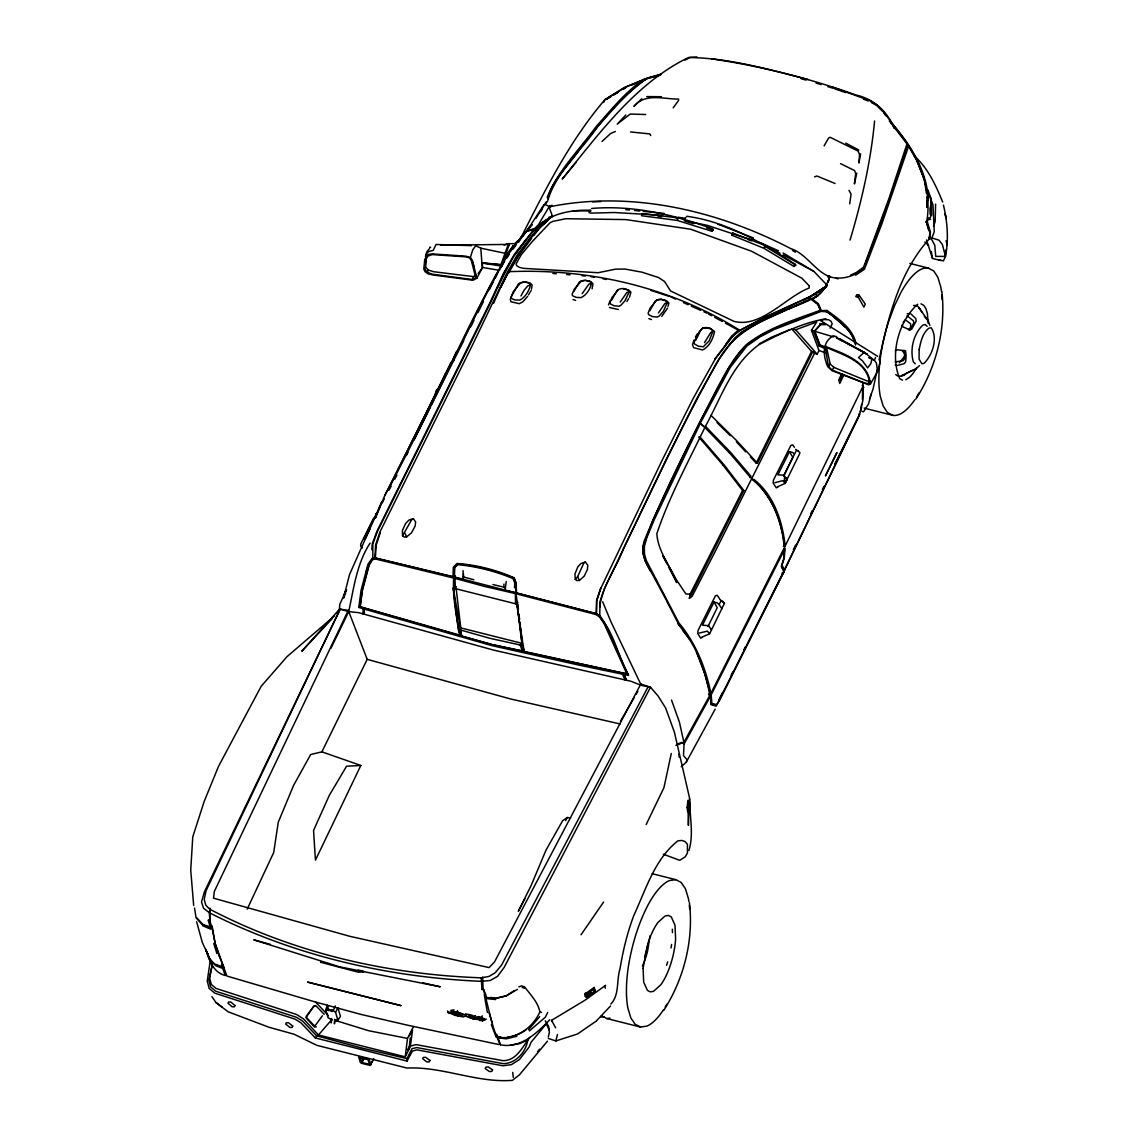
<?xml version="1.0" encoding="UTF-8"?>
<svg xmlns="http://www.w3.org/2000/svg" width="1138" height="1138" viewBox="0 0 1138 1138"><rect width="100%" height="100%" fill="white"/><g stroke="black" fill="none" stroke-linecap="round" stroke-linejoin="round"><path stroke-width="1.5" d="M928.949 237.984L931.652 239.393L934.81 245.353L935.721 256.391L945.493 256.391C948.793 239.478 947.442 221.796 943.445 205.096M904.525 350.419L904.482 358.939L903.131 360.732L895.137 361.927M928.067 323.164L927.427 313.732L925.948 308.711L923.757 305.354L920.969 303.846M862.419 399.41L862.675 387.887M863.13 388.684L862.874 400.462L859.574 414.716L783.385 572.556L782.062 573.054L782.816 573.751L719.7 700.268L716.869 704.65L711.919 703.483L711.165 694.877L784.509 549.554L783.669 559.128L781.393 566.198L784.082 571.489L748.093 642.799M935.592 204.143L935.166 221.611L933.501 226.291M687.153 807.525L687.637 811.508L689.344 810.91L689.827 803.613L689.301 801.109L687.893 800.355L687.153 807.525L688.803 808.407L689.344 810.91L687.637 811.508M210.16 961.525L207.244 980.984L209.179 988.509L214.911 993.204L295.098 1019.164L301.072 1022.948L315.326 1037.956L407.091 1061.071L412.44 1051.014L417.02 1049.876L502.939 1065.765L511.403 1064.642L519.355 1059.606L529.142 1047.074L530.991 1042.351L545.088 1025.267L546.667 1024.513L549.227 1030.075M525.329 651.661L623.453 673.212L623.909 674.45L628.532 675.403L605.103 623.652L599.712 615.288L596.511 613.709L454.403 576.98L374.928 557.89L375.583 545.031L379.936 531.987L473.693 342.552L507.548 271.797L517.591 254.371L537.264 228.823L537.933 229.606C518.971 251.427 504.675 276.776 493.579 303.362M688.945 811.565L688.39 825.349L688.12 811.479M689.073 808.122L689.5 797.781L674.379 732.118L665.63 707.992L657.992 695.873L650.495 687.238L641.306 685.361L630.95 681.264L493.295 650.04L358.541 612.642L348.712 611.647L339.793 608.972L301.812 651.206L332.31 618.489M514.532 587.791L514.746 582.841L512.982 578.602C495.983 571.319 476.168 566.311 457.761 564.69L454.702 567.706L454.318 572.627M364.245 607.92L364.288 614.25L364.245 607.92L359.949 606.582L358.769 607.45L363.207 608.773L364.245 607.92L459.795 635.146M506.225 581.475L505.315 588.744L503.835 587.137L503.978 584.05M363.207 608.773L362.937 613.866L363.989 613.339M364.544 609.186L491.901 645.63L578.317 664.962L622.5 674.18L623.453 673.212L627.948 674.109L524.191 651.804L522.072 645.388L515.784 591.803L515.841 582.798L513.835 577.962C496.495 570.807 476.666 565.799 458.017 563.907L454.375 567.321L454.887 588.502L515.514 603.78L517.676 602.329L515.514 603.78L515.4 592.67M426.238 258.098L425.669 267.003L428.215 270.005L433.621 271.726L473.451 276.591L476.566 274.941M688.803 808.407L689.301 801.109M371.827 549.739L372.254 543.907L376.991 531.176L489.966 302.694L503.85 272.579L514.333 254.414L534.149 229.136L534.661 229.634C548.303 213.588 570.38 209.677 590.466 210.246M463.038 570.593L463.451 578.189L463.451 573.837M537.264 228.823L527.136 231.199M650.011 935.777L647.579 951.183A34.538 12.105 -75.8 0 1 642.401 966.006M926.944 207.315L926.958 196.874M879.048 359.935C888.166 317.587 899.475 271.641 929.319 238.923L929.817 232.422L926.218 221.398L928.736 230.445M926.929 207.429L927.484 200.359M339.238 611.134L339.793 604.335L346.237 590.01M929.319 238.923L930.429 232.01L927.314 221.853M785.092 548.388L784.253 557.961L781.962 565.06L784.651 570.351L783.385 572.556M783.57 553.523L783.997 548.872M714.749 359.082L732.132 336.564L739.259 330.689L738.846 329.693C670.14 286.947 589.157 268.227 508.629 271.697L508.544 272.565L507.548 271.797M599.726 607.151C602.073 586.084 616.17 568.403 623.382 548.9C654.208 485.585 683.497 421.43 718.519 360.277C737.268 325.098 778.264 314.97 811.55 299.024L818.009 304.287L820.555 310.674L827.042 310.418C838.877 319.152 852.959 328.583 856.075 343.804M927.513 221.298L927.669 219.719L930.656 219.278M874.581 120.969C870.812 161.397 861.665 201.241 850.043 240.09M410.221 1037.856L409.111 1049.464M211.981 966.02L209.634 978.054L211.327 984.455L216.035 988.424L296.677 1014.527L303.69 1019.079L318.441 1034.983L405.228 1056.846L407.475 1038.425L413.478 1026.561M470.364 257.444L472.782 249.791L475.684 245.751L480.791 248.169L482.284 267.985L476.865 278.184L473.052 280.247L432.71 274.927L428.116 273.817L425.185 271.868L423.805 269.123L424.744 259.322L428.116 254.485L431.885 253.874L465.67 256.164L470.364 257.444L472.355 260.389L476.865 278.184M358.769 607.45L361.102 590.167L367.958 564.292L371.941 558.573M459.994 635.63L360.12 606.895L362.41 590.636L369.238 564.946L372.595 559.569L375.924 559.099L453.308 577.962L454.403 576.98L454.887 588.502L455.968 586.781L453.251 588.104L458.201 629.286L459.994 635.63L492.114 644.464M849.673 203.83L851.082 194.143L848.991 190.331M945.621 250.189L945.265 256.832L943.43 260.872L938.765 259.749M454.859 577.407L454.716 578.303L484.461 586.411L515.101 593.524L516.197 592.542L516.538 603.097L524.191 651.804M647.892 944.312L644.549 957.371M860.797 409.31L861.608 404.36M592.101 288.824L592.955 283.661L591.006 281.683L585.544 280.417M825.263 347.517L828.478 366.607L832.148 370.106L864.852 383.136L868.763 383.634L870.556 381.443L866.658 380.817L833.898 367.389L830.199 364.018L826.288 346.293L825.263 347.517L828.265 348.171C844.51 355.639 865.193 361.073 869.475 381.187L868.763 383.634M689.386 598.346L690.097 594.164L742.602 490.492L743.839 490.521L689.386 598.346L692.032 596.525L716.015 549.839L814.524 353.278L811.565 351.429L791.735 328.868L795.675 329.792L817.169 354.217L818.976 350.447L811.451 330.319L816.743 321.94L795.675 329.792M435.129 395.242L435.484 393.151M531.446 289.038L532.143 285.012L530.237 283.078L524.874 281.968L521.375 282.807M331.755 1019.819L331.186 1022.962L331.371 1018.538L331.755 1019.819L328.085 1017.713L325.767 1009.847L327.275 1005.21M334.985 1020.63L334.43 1023.773L334.615 1019.349L336.279 1020.957L337.886 1020.174L340.447 1016.419L337.915 1007.884L335.554 1012.322L337.886 1020.174M841.508 340.618L836.928 337.886L836.558 336.663L833.3 335.838C821.593 342.396 823.158 355.995 827.667 366.564L832.006 370.675L868.707 384.815L870.428 384.032L877.626 371.372L880.001 362.823L879.83 359.48M877.327 369.409L873.017 389.239L869.489 398.855M860.613 153.872L858.92 163.061L859.546 154.384L858.024 151.041L830.057 137.243L828.578 138.082L824.125 145.849M548.16 199.278C556.624 172.08 581.76 149.917 597.749 126.588C613.083 109.077 628.318 91.04 647.721 77.882L661.007 74.183M375.696 513.793L375.81 516.78M503.992 261.498L505.002 256.562L513.352 245.509L511.033 249.777M671.292 753.484L663.938 787.681L646.156 824.566M856.743 173.118L854.425 183.901L855.676 173.659L854.638 170.6L840.527 163.602M548.317 1037.074L549.355 1032.28L548.687 1026.533L545.244 1020.814M547.933 198.979C552.129 178.325 570.721 164.327 581.177 146.816C601.376 122.164 620.935 95.777 647.721 77.882M212.422 964.071L208.894 980.159L210.658 986.987L215.765 991.241L296.335 1017.23L302.552 1021.056L316.691 1035.85L361.5 1047.942L406.977 1058.596L407.091 1061.071M247.202 909.12L273.703 852.547L278.269 822.205L293.604 785.334L310.688 754.522L321.898 751.848L367.19 659.343L348.285 610.366L340.162 609.186L206.106 890.599L204.228 899.461L205.75 905.051L208.837 908.38L210.132 908.423L209.278 912.036L209.861 921.14M826.103 286.705L817.923 295.297L811.223 299.308L817.909 304.458L820.555 310.674M591.419 283.163C590.366 289.038 586.511 294.97 581.12 297.615L576.155 297.374L572.528 295.724L572.158 294.116L574.306 289.08L581.433 280.93L584.776 280.19L589.825 281.328L591.419 283.163L588.887 284.13L582.229 293.59M712.971 331.201L709.173 340.831L703.298 346.777L698.334 346.18L694.664 344.046L694.066 342.424L699.13 331.77L702.772 328.114L706.101 327.474L711.207 329.024L712.971 331.201L710.752 332.524L704.507 342.623M530.436 284.699C529.255 290.816 525.486 297.004 519.995 300.048L515.03 300.005L511.531 298.469L511.218 296.819L513.423 291.513L520.635 282.736L523.921 281.84L528.857 282.821L530.436 284.699L527.691 285.965L524.077 290.204L520.934 295.98M681.235 766.756L686.271 762.175L686.939 759.572L683.511 755.703L684.052 744.067L710.553 696.058L708.519 694.465M667.992 306.392L668.888 302.978L666.783 300.873L661.263 299.394L657.821 300.005M871.338 393.848L868.522 403.933L863.514 411.842M629.485 297.231L630.907 292.196L628.816 290.133L623.297 288.739M548.374 1038.482L555.856 1040.929L557.392 1034.584M547.136 197.457C557.748 170.771 579.612 149.505 596.326 126.318C611.291 109.803 625.189 91.694 644.051 79.376L660.168 75.222M667.309 302.552L663.255 311.485L659.201 316.037L657.238 317.061L652.23 316.535L648.646 314.629L648.134 313.149L650.04 308.128L657.195 299.735L660.495 299.123L665.574 300.546L667.309 302.552L664.933 303.462L658.433 312.936M365.967 572.684L367.446 567.805M678.205 217.927L677.423 219.278L678.86 217.955L642.173 213.588L641.505 215.722L677.224 220.416L711.947 231.27L712.658 228.937C674.066 214.556 632.984 204.996 591.604 208.467M611.718 299.963L617.194 290.204C620.822 287.8 626.711 287.715 629.243 291.726L625.118 300.617L620.978 305.183L619.072 306.25L614.036 305.766L610.48 303.96L609.968 302.48L611.974 297.53L617.906 290.29M472.526 279.507L475.755 277.743L471.303 260.417L469.638 257.913L465.655 256.832L432.269 254.585L427.902 256.064L425.797 259.62L424.901 269.194L427.347 272.423L432.725 274.272L472.526 279.507L473.451 276.591M832.959 87.256L870.015 100.713L877.199 105.052L882.946 111.055L907.185 143.246L888.892 198.681L863.628 267.117L856.245 272.537L850.499 275.197M860.257 411.643L861.651 407.347M694.052 339.992L692.516 344.658L693.554 347.602L702.544 350.006C709.358 346.592 713.241 338.74 714.479 331.457L709.699 328L703.312 328.128M210.132 908.423L209.79 920.67L208.325 920.557L210.516 927.925L212.038 927.584L209.534 920.087M907.185 143.246L907.868 144.882L889.262 200.032L863.614 268.44C856.061 275.012 846.259 278.782 836.245 277.957C818.279 277.274 808.037 253.959 790.853 248.653C718.021 210.758 632.159 190.274 550.536 206.618L549 206.874L538.317 224.94L534.391 228.809L526.965 230.587C493.053 267.615 477.448 316.52 453.123 359.551L453.621 360.646L431.217 405.469M507.861 245.524L500.905 264.67L482.412 262.835M547.919 200.601L545.145 204.484L549.796 206.775L550.109 205.537M457.832 1014.883L458.685 1015.978L463.209 1015.053L457.96 1012.251L465.47 1014.897L465.911 1013.645M325.767 1009.847L327.388 1009.093L328.484 1005.964M889.319 120.884L908.665 146.034L881.808 224.03L864.439 269.279L855.591 275.168M551.944 205.253L548.985 206.846L552.456 216.248L538.857 224.997L534.661 229.634L534.391 228.809M427.347 272.423L428.215 270.005M482.925 1018.297L481.929 1019.122L479.013 1018.51L479.383 1017.528M600.779 587.791L596.54 600.565L596.255 613.681C613.766 628.93 617.365 655.488 628.532 675.403M478.188 273.433L482.654 267.473L482.384 263.077L501.858 266.164L506.595 253.603L480.791 248.169M929.888 238.439L931.908 237.942L934.255 231.697L932.975 204.84L929.092 195.053M458.258 1013.176L457.234 1013.915L454.318 1013.304L454.674 1012.393M390.434 485.201L450.548 363.349L453.621 360.646L463.749 340.618M862.362 411.686L862.135 411.287M375.469 517.577L385.128 494.774L452.312 361.102M375.426 518.018L381.799 501.858M823.94 348.015L819.289 346.137L819.787 344.914L814.367 331.172L811.451 330.319M493.778 644.819L523.608 651.263L491.716 644.649L461.715 636.099L460.008 629.855L460.776 627.906L456.167 588.502M608.503 304.813L610.224 300.546M380.448 532.285L376.194 545.045L375.327 558.033L453.678 577.094C452.469 596.397 456.224 616.469 460.108 635.374M722.602 601.177L724.451 603.282L709.685 633.624M512.114 294.827L510.293 299.322L510.862 301.712L519.227 303.675L522.755 301.883L527.634 296.392M452.81 360.504C466.736 330.703 481.474 301.058 497.96 272.579M518.843 986.874L521.503 985.906L524.518 986.859C530.379 994.512 538.061 1002.322 539.896 1011.952C534.092 1024.655 522.029 1035.352 507.761 1037.088M688.888 850.555C694.095 833.969 689.386 815.918 689.742 798.876M875.563 357.403L874.397 360.191L876.431 363.136L877.626 371.372M444.915 376.721L456.608 351.258M439.126 388.129L445.726 372.923L447.191 373.577M695.915 340.063L701.022 329.622L702.772 328.114M345.582 593.396L343.463 598.147L349.537 574.548L381.344 502.84M512.655 294.287L518.316 284.045L520.635 282.736M575.273 579.427L577.62 576.667L583.865 562.983L585.345 562.044L587.777 565.188L587.478 569.37L584.15 576.226L579.427 580.423L577.037 580.579L575.273 579.427L574.918 574.05L577.763 567.037L580.892 563.523L585.345 562.044M534.704 229.151L515.13 254.229L504.376 272.821L490.435 302.978L377.389 531.489L372.837 544.007L372.809 558.701L369.068 564.192L362.211 589.897L360.12 606.895M340.162 609.186L204.385 891.95L201.511 901.822L203.517 908.224L209.449 912.776C293.689 955.607 387.461 977.343 481.616 981.34L490.293 980.472L497.505 976.39L504.12 967.471L650.495 687.238L640.794 684.052L494.518 961.937L489.098 967.599L349.807 936.304L213.531 898.181L214.371 891.367L348.285 610.366M346.464 589.897L344.288 594.619L346.535 589.882M483.565 1020.459L479.61 1020.516L479.852 1018.851M382.311 502.882L384.303 498.629M335.554 1012.322L333.192 1010.558L335.354 1005.978M649.912 310.646L655.317 300.873L657.195 299.735M362.055 1062.65L369.437 1064.229L368.129 1059.834L360.561 1057.643L361.457 1062.223L362.055 1062.65L364.188 1058.155M479.013 1018.51L479.198 1016.917M489.255 289.82L493.479 281.399M402.525 535.856L411.7 519.611L413.35 518.715L415.626 521.887L415.142 526.069L411.458 532.869L406.593 536.937L404.203 537.036L402.525 535.856L402.425 530.45L405.597 523.551L408.883 520.123L413.35 518.715M497.519 287.345L509.639 263.333M360.831 765.461L315.425 860.186L313.562 830.413L329.295 795.405L346.578 766.201L360.831 765.461L321.898 751.848M364.999 539.298L370.135 528.615M765.305 246.021L764.181 247.316L766.187 245.922L732.801 233.077L731.706 235.139L763.883 248.283L793.997 266.448L795.064 264.244C761.919 242.693 726.641 221.64 686.783 216.277M810.811 513.594L812.361 510.393M822.39 489.625L823.926 486.424M435.84 393.748L437.276 390.775M858.45 295.112L859.233 295.311L858.28 297.26L855.833 296.648L856.772 294.685L859.233 295.311L865.293 304.159L863.87 307.089L857.824 296.421M777.496 486.78L785.106 483.408L787.268 478.956M841.437 374.388L838.734 379.964L839.773 383.463L844.055 374.63M793.385 549.654L795.647 544.974M330.973 648.233L348.712 611.647C353.762 588.403 356.791 563.31 370.092 543.139M573.808 291.613L579.384 281.911L581.433 280.93M603.624 102.463L605.075 99.461L624.406 87.484L644.051 79.376M855.506 344.999C852.348 329.607 838.052 320.276 826.33 311.2L820.455 310.802L773.499 328.882L759.658 336.08L746.457 345.127L739.401 352.837L729.216 367.119L699.628 422.625L700.226 423.564L654.236 519.725L646.825 537.662L644.364 546.567L644.478 554.05L646.327 560.579L678.888 622.927C695.745 642.998 705.702 667.75 710.909 693.341L709.145 693.298L711.165 694.877M783.271 546.268L785.192 545.97L863.159 385.995L862.874 382.453M831.65 314.97L826.999 311.883L821.181 311.371L774.082 329.536L760.227 336.791L746.997 345.924L730.24 367.418L700.965 421.985L699.628 422.625L677.636 467.547L653.198 519.469L643.084 546.382L643.155 554.234L645.346 561.219L667.153 601.703M707.992 626.569L717.21 607.72L714.038 602.059L702.459 625.203L708.604 625.63L711.435 629.997M783.613 476.239L792.845 457.362L789.459 451.715L777.866 474.845L783.997 475.2L796.273 450.62M785.192 483.195L799.473 454.062L799.957 452.824L798.023 450.733M483.351 301.812L477.903 312.651M830.057 328.157L832.205 323.789L831.053 321.314L828.635 319.764L823.827 319.55L820.598 320.632L877.683 356.35M373.549 518.174L360.831 543.836L360.604 545.913L362.24 548.004M364.018 538.829L376.223 514.248M438.671 388.2L450.847 363.605M406.394 455.527L407.945 452.398M414.161 439.88L430.449 407.034M508.629 271.697L500.734 287.331M811.565 351.429L756.187 463.18L750.355 456.864M756.187 463.18L757.467 463.209L812.859 351.429M547.719 1012.379L545.33 1017.201L529.412 1030.9M718.661 700.283L722.573 692.445M731.165 675.19L732.73 672.06M743.669 650.111L745.234 646.981M370.86 1065.026L369.281 1059.72L368.043 1058.781L358.74 1057.06L360.305 1062.366L361.543 1063.305L370.021 1065.438L373.918 1058.937M699.628 422.625L704.465 426.878L705.432 426.281C721.122 397.902 731.663 364.217 759.06 344.629C779.686 333.932 803.3 322.438 825.946 318.825M405.228 1056.846L410.662 1046.021L416.181 1044.627L502.655 1060.63C516.709 1061.029 522.427 1046.576 529.995 1037.244M721.89 608.688L719.102 604.619L720.88 601.077M834.723 464.105L859.574 414.716M729.913 453.422L704.863 427.419C688.063 462.398 669.144 496.865 656.839 533.694C657.935 551.674 670.623 566.226 676.697 582.642L668.561 566.952M710.909 693.341L784.623 547.165C781.977 521.844 772.759 495.215 751.891 479.226M470.762 326.748L473.934 320.475M406.977 1058.596L412.013 1048.639L416.849 1047.586L503.124 1063.632C515.784 1063.731 526.112 1051.782 527.79 1039.904L519.767 1043.56L510.336 1045.097M518.629 242.28C543.793 192.663 568.659 142.008 605.075 99.461M394.801 479.169L396.906 475.03M409.552 1035.822L412.525 1030.018L410.605 1044.456L407.418 1049.833M495.101 278.269L496.709 275.14M447.917 1012.237L454.916 1015.309L463.465 1016.974L466.338 1015.352M361.457 1062.223L363.733 1057.814M524.86 898.792L518.331 911.296L531.247 885.25L546.055 850.015L562.67 820.654L567.293 817.482L570.679 818.023M565.657 820.612L567.293 817.482M648.119 686.769L501.616 965.038L495.158 972.762L489.041 976.418L481.274 977.827C387.461 974.541 294.088 953.032 210.53 909.618M389.011 490.208L391.216 486.068M370.021 1065.438L373.321 1059.236M686.271 762.175L715.176 709.116M909.76 330.262L913.771 322.993L913.458 320.802L907.043 315.823M675.887 745.418L683.881 742.317L710.283 694.493C705.005 671.833 697.964 648.447 682.743 630.338M457.234 1013.915L457.49 1010.587M481.929 1019.122L482.171 1015.793M782.816 573.751L784.082 571.489M620.182 302.096L626.754 292.608L629.243 291.726M584.761 994.214L594.15 987.443L594.946 991.226L586.98 997.073L585.345 996.547L584.761 994.214L586.369 994.683L594.363 988.922L594.15 987.443M508.416 273.276L518.615 255.623L531.645 238.269M620.495 721.179L634.364 697.295M636.099 694.322L637.835 691.335M667.551 308.099L661.804 316.364M504.461 260.076C462.071 337.389 426.736 418.528 384.544 495.94M499.127 270.446L504.66 261.143M528.53 294.884L531.218 290.375M626.924 301.527L628.631 298.668M594.719 989.79L594.008 990.985L594.946 991.226L594.363 988.922M695.489 336.948L697.324 333.946M817.994 295.809L811.223 299.308L808.762 297.217L764.85 317.516L739.259 330.689L725.432 323.192M454.916 1015.309L455.413 1014.513M540.635 211.753L542.442 208.837M535.913 218.411L546.169 201.981M663.667 1010.473C683.924 979.021 693.853 940.002 689.415 902.747M915.848 399.082C936.218 367.716 946.147 328.711 941.866 291.456M832.148 370.106L833.898 367.389M315.326 1037.956L316.691 1035.85M528.331 228.624L543.964 204.684L544.704 204.911M336.279 1020.957L337.886 1018.496M828.478 366.607L830.199 364.018M506.495 258.482L509.227 254.471M581.034 934.753L603.567 902.093M336.82 613.268L339.793 608.972M725.888 344.06L731.72 335.995L738.846 329.693M673.212 107.826L678.661 100.315L678.49 99.063C663.44 99.234 645.161 92.619 633.937 106.375L641.846 98.764M810.925 298.739L767.368 317.772L741.464 331.983L734.679 338.086L718.092 360.333L696.442 399.282L665.446 461.018L604.378 588.673L600.067 601.248L599.712 615.288M322.438 1015.736L315.269 1025.494L314.102 1025.537L306.222 1017.244L314.003 1005.836L315.767 1005.636L324.174 1014.314M525.969 231.967L530.024 226.476L526.965 230.587M514.874 254.67L522.001 245.111M510.919 250.673L522.029 236.007L523.537 235.424M512.982 249.151L515.998 245.168M520.023 239.862L523.039 235.879M450.548 363.349L453.621 360.646M533.708 235.609L541.048 226.263L552.129 216.035L549.014 217.258M547.449 1041.156L519.454 1074.827L512.37 1080.346C476.708 1083.12 442.483 1066.32 407.006 1068.056L316.905 1045.353L294.045 1034.214L269.109 1027.301L228.126 1011.782L215.936 1002.507L211.924 996.632M903.159 322.41L905.265 319.835L910.599 323.775L910.656 328.64M899.361 362.794L905.677 355.07M523.011 243.745L526.183 239.905M528.302 237.33L530.422 234.769M576.084 162.321L562.229 179.036C598.432 134.64 634.264 84.681 686.555 58.451M429.695 248.369L426.878 251.711L425.512 256.505L426.679 253.361L428.77 251.498L433.165 250.431L436.096 244.471L471.374 245.666M537.492 1051.74L539.625 1049.208M524.021 234.471L532.385 224.613M196.86 917.925L202.991 924.54L212.038 927.584L210.686 929.163L202.55 925.692M528.53 1029.648L539.668 1016.675M610.836 1004.043C619.684 994.982 616.312 980.131 620.025 968.808C622.955 950.771 627.308 932.904 633.71 915.763C645.73 889.788 654.691 859.133 677.878 840.84L681.89 840.456L685.005 841.523L687.423 844.311L687.437 853.087L685.232 856.829L679.699 860.314L663.298 854.197M318.441 1034.983L331.983 1019.406M728.818 345.611C742.787 327.104 766.002 319.821 786.045 310.005M820.797 324.358L814.708 331.258L820 345.056L826.359 347.787M819.147 294.5L827.283 285.353L813.812 271.342L783.115 253.006M820.313 293.234L826.117 286.776M610.494 1005.992L596.696 1020.587M711.947 231.27L713.156 229.976L712.658 228.937M625.857 114.952L617.223 124.142L630.224 114.056L645.673 114.511M908.366 329.835L910.556 327.644M739.259 330.689L765.575 316.848L808.762 297.217M829.602 277.259L829.374 277.487C826.828 286.179 819.374 297.132 811.55 299.024M552.129 216.035L537.933 229.606L537.506 228.553L552.456 216.248L538.687 225.452L542.115 225.48L547.278 220.872M555.671 1027.813L551.517 1020.359L584.875 1000.302L605.672 985.266M602.016 141.439L610.565 133.544L615.374 131.482M916.133 368.726L919.461 365.668M549.697 1019.804C536.795 1033.119 520.706 1048.809 500.45 1044.812C491.317 1027.372 488.999 1007.457 483.195 989.022L482.028 989.704M809.246 297.018L808.435 297.758L825.889 286.449L809.246 297.018L811.408 298.54M517.278 241.313L514.874 243.617L508.174 243.703L503.992 245.083M739.686 330.276L732.573 336.507L715.233 359.011L693.455 397.916L662.444 459.638L601.106 587.706L596.753 600.75L596.511 613.709M334.515 615.843L287.004 656.669L261.214 686.228L218.482 766.429L204.171 801.479L192.763 836.928L190.729 870.101L193.673 905.478M906.801 373.008L903.956 375.355L901.467 375.696L915.862 368.925L908.238 372.311M460.008 629.855L489.71 638.262L520.222 645.018L522.242 643.397L519.952 622.856M731.706 235.139L733.583 233.631L732.801 233.077M209.548 958.921L215.58 965.607L222.82 968.481L223.916 967.641L214.968 943.004L212.038 927.584M499.653 1043.745L498.672 1044.499L407.603 1025.21L360.561 1014.314L314.501 1001.753L226.832 976.02L223.916 967.641L216.021 964.427M793.997 266.448L795.761 265.111L795.064 264.244M814.054 295.041L827.283 285.353L814.765 294.173L816.913 295.268M482.526 1021.127L482.313 1020.43L486.31 1019.107M587.606 995.665L591.447 992.848M590.394 210.331L588.986 212.507L590.722 213.119L614.25 212.522L662.344 215.295L663.952 213.389L643.183 211.355M596.369 1021.014L577.464 1034.029L555.856 1040.929M905.791 379.751L909.319 377.46A38.792 13.599 -75.8 0 0 916.616 367.745M514.248 990.629L506.154 995.85L495.414 998.51L485.997 997.329L485.784 996.547L486.339 998.609L495.713 999.548M524.319 234.158L522.968 235.708L526.738 230.914L534.149 229.136M917.712 304.273C898.437 321.314 889.589 354.786 899.731 378.67L902.519 380.177M209.52 919.789L208.24 920.073M684.678 59.973L688.575 57.54C729.131 57.938 769.146 69.503 808.279 79.56M457.632 1015.224L458.671 1014.584L457.832 1015.921L457.632 1015.224L461.615 1013.873L459.681 1014.797L451.26 1013.09L453.038 1012.066L456.466 1012.792M606.07 99.077L625.587 87.171L646.512 78.579L661.178 74.496M685.83 59.759L689.799 57.398L696.94 56.928M212.465 966.39L205.765 949.362C209.136 959.889 213.147 972.478 225.21 975.479L226.249 974.868M517.449 989.349L506.254 995.892L495.67 998.268L490.734 997.414M526.026 1029.847C517.776 1035.452 507.804 1039.293 497.733 1037.017L497.235 1036.505L500.763 1036.903M455.968 586.781L453.251 588.104L461.715 636.099M623.453 673.212L626.113 679.372L625.075 679.941L622.5 674.18M759.316 343.804L771.649 337.161L790.199 329.508M702.345 637.337L700.709 638.205L697.765 633.51L698.049 630.495L715.418 595.786L717.196 595.259L719.685 598.858M759.956 319.991L769.302 315.454M864.226 352.325L858.479 357.574L862.391 360.746L867.597 367.873L870.883 363.563L871.978 358.427L864.226 352.325L836.302 337.602L867.327 354.316L839.588 338.626M895.279 350.803L897.27 349.793L904.269 350.575L905.748 352.14L906.033 357.119L905.692 361.656L904.184 363.662L897.171 365.511L895.193 364.999M778.008 486.979L776.301 487.832L773.186 483.166L773.427 480.165L790.839 445.456L792.674 444.887L794.424 447.319M685.972 217.344L683.71 219.648L685.062 220.729L707.139 225.31L751.108 239.834L753.37 237.927L717.893 224.214M803.727 299.891L812.575 295.738M482.626 977.073L483.095 988.709L481.943 989.235L481.274 977.827M701.918 637.124L709.6 633.823L707.409 631.149L699.329 633.041M787.61 309.337L809.644 299.977M907.185 313.675L910.585 313.604L915.806 318.626L916.175 321.087L911.68 329.181L909.632 329.764L903.174 326.962L901.908 325.141M632.102 84.98L646.54 79.048M677.224 744.167L682.032 742.346L684.052 744.067M820.541 310.261C795.192 319.494 768.662 327.488 746.955 344.131C734.024 356.535 725.631 372.709 717.168 388.271C691.961 437.348 666.669 486.552 645.616 537.577C640.125 548.772 643.994 561.077 650.452 570.906M814.552 176.845L816.942 176.006L835.05 183.488M465.47 1014.897L467.519 1014.243L472.185 1015.21L468.074 1016.106L473.749 1019.122L475.741 1018.78L470.35 1015.836M774.793 482.697L782.802 480.649L785.106 483.408M827.682 276.434L829.374 277.487L828.123 282.21L829.389 277.516L827.682 276.434L829.673 275.965M516.766 1036.32L506.168 1038.823L498.06 1037.813L497.235 1036.505M582.016 281.1L584.363 280.645M447.561 1011.013L448.358 1012.436L453.763 1011.426L456.679 1012.038M475.471 1015.651L472.227 1016.248L473.308 1018.524L479.397 1019.819M473.052 1017.642L478.458 1016.632L481.374 1017.244M927.925 218.14L930.287 217.699L931.268 214.342L930.941 198.112M450.79 1010.416L454.034 1009.833M451.26 1013.09L454.105 1012.564L454.318 1013.304M478.799 1017.77L475.94 1018.297L484.859 1020.174M372.809 558.701L376.095 558.146M550.536 206.618L548.985 206.846L549.796 206.775M688.917 901.666A76.018 26.658 -75.8 0 0 688.362 898.423L685.46 888.806L681.178 882.476L675.773 879.646L669.457 880.57A75.179 26.359 -75.8 0 0 648.532 904.041C638.404 923.231 632.116 944.227 628.532 965.579A76.018 26.658 -75.8 0 0 627.934 1008.268L630.836 1017.898L635.104 1024.214L640.523 1027.045L646.839 1026.135A75.165 26.359 -75.8 0 0 663.44 1009.847M601.12 1017.102L604.278 1016.647M601.433 1015.722L606.839 1018.553L609.996 1018.097M534.931 228.894L537.506 228.553M316.307 1026.889L314.543 1027.059L306.278 1018.169L306.421 1016.092L313.661 1006.533L314.799 1006.419M485.883 262.835L482.384 263.077L501.858 264.813L508.658 246.192L507.363 244.428L440.463 245.239M372.396 558.018L374.928 557.89M323.192 962.151L320.646 962.279L358.285 972.193L363.676 971.98L362.453 971.454M592.585 201.895L601.205 201.54M905.592 350.831L902.391 350.931L905.208 354.43M514.746 582.841L515.841 582.798M207.87 953.8C209.492 961.098 216.59 966.916 223.916 967.641M819.716 323.69L825.519 323.647M825.704 324.629L820.185 324.671L814.367 331.172L833.756 336.933M792.361 321.115L795.69 321.101M646.711 96.588L661.534 96.716M573.282 210.743L590.992 210.971M585.345 996.547L586.98 997.073L585.458 993.005M690.097 594.164L685.844 593.922L676.612 580.039L662.999 555.757M429.737 247.188L430.633 247.245M552.869 273.49L556.311 273.746M566.624 274.557L570.053 274.827M582.087 275.752L585.529 276.022M625.886 209.677L629.357 210.004M634.535 210.516L639.727 211.028M630.48 131.951L649.841 133.914L650.694 135.564M658.12 216.277L661.534 216.718M618.318 309.493L609.47 307.516M499.468 270.346L482.654 267.473M674.678 217.401L684.962 218.923M500.905 264.67L501.858 264.813L501.858 266.164M711.634 58.82C760.767 66.146 809.189 78.252 855.947 94.995C873.714 98.821 887.64 111.808 894.34 128.395M358.257 970.074L363.008 971.141M678.191 217.202L685.033 218.439M590.722 276.605L594.207 277.245M602.941 278.838L606.426 279.479M929.632 237.216L939.049 240.203L942.42 244.613L945.493 256.391M407.475 1038.425L368.612 1030.701L335.312 1020.43M868.593 357.745L874.397 360.191L871.68 358.598M481.104 1018.026L484.575 1018.752M473.749 1019.122L465.855 1016.305M453.038 576.952L453.308 567.321L456.992 563.509C476.168 564.775 496.709 569.967 514.22 577.919L516.168 583.154L516.51 593.88L595.771 614.492L599.498 616.725L604.349 624.179L626.967 674.123M824.424 346.635L827.952 347.431C845.392 354.217 868.337 362.297 870.428 384.032M620.153 723.967L510.45 698.931L367.19 659.343M422.952 982.834L440.25 986.802L339.508 966.816L253.788 939.832L270.403 944.384M836.217 278.341L838.222 278.824M789.459 451.715L792.759 452.497L794.523 454.162M492.939 584.548L503.835 587.137M516.239 592.87L596.255 613.681M505.5 590.295L514.845 592.571M926.517 239.976L932.491 258.454L940.87 260.574M909.831 263.419L928.324 268.084L933.729 270.972L937.94 277.473L940.799 287.132A76.303 26.757 -75.8 0 1 941.482 291.499M864.169 408.115L892.761 415.327A75.535 26.487 -75.8 0 0 914.739 399.808M714.038 602.059L717.324 602.884L719.102 604.619M460.776 627.906L522.242 643.397M652.188 873.7L675.773 879.646M606.839 1018.553L640.523 1027.045M327.388 1009.093L333.192 1010.558M454.389 577.336L463.55 579.726M463.152 576.881L473.835 579.74M539.896 1011.952L541.404 1012.351M929.063 237.159L931.908 237.942M715.66 705.233L710.795 703.896L710.738 700.524M801.166 78.75L806.06 80.115M816.117 83.117L821.181 84.639M827.938 86.687L833.002 88.209M685.133 221.028L693.369 223.66M706.556 227.87L713.156 229.976M650.865 290.432L669.201 296.378M522.171 987.5L524.746 988.339M834.595 88.764L845.804 92.647M648.859 318.654L651.477 319.565M814.524 353.278L817.169 354.217M572.983 299.465L575.558 300.446M818.976 350.447L825.349 352.922M863.458 99.106L868.28 100.998M210.516 927.925L202.237 924.653L196.049 917.754L194.541 907.996M926.119 221.995L926.645 222.195C931.396 195.651 923.416 168.253 908.665 146.034M748.079 239.549L751.308 240.872M759.259 242.351L778.463 250.73M824.325 346.919L820 345.056M670.865 296.918L675.574 299.052M683.426 302.594L688.149 304.714M691.292 306.136L700.724 310.375M703.867 311.798L707.011 313.206M890.841 123.359L892.491 124.113C911.069 145.337 926.759 170.8 928.366 199.676M845.747 143.132L858.834 150.031M688.39 802.845L689.827 803.613M761.663 243.376L780.071 253.248M783.129 254.898L813.812 271.342M892.761 415.327L887.356 412.425L883.145 405.939L880.286 396.28A76.317 26.757 -75.8 0 1 881.025 353.406A76.018 26.658 -75.8 0 1 888.934 320.646L894.639 305.453L901.14 292.053A75.535 26.487 -75.8 0 1 928.324 268.099M708.547 314.045L711.62 315.71M714.692 317.374L722.36 321.528M871.253 102.406L876.729 105.535L882.661 111.552M222.28 1007.272L215.936 1002.507M765.803 246.79L795.761 265.111M792.418 250.403L795.32 252.181M913.871 155.565C927.726 167.627 935.849 185.266 942.691 202.08M795.718 449.339L797.923 450.989M720.098 599.655L724.451 603.282M812.034 298.753L818.563 304.045L821.124 310.361M700.226 423.564L704.863 427.419M754.025 479.511C774.096 495.286 782.46 521.489 785.192 545.97M845.591 327.303L832.731 315.781C841.01 323.747 852.49 330.433 854.496 342.638M924.853 242.024L928.565 245.452M915.251 363.733L913.401 361.955C909.689 349.608 913.473 333.861 922.961 324.999L925.35 324.6L927.114 326.35M749.942 476.85C770.81 493.636 781.749 519.739 784.125 546.084M710.923 415.327L736.428 440.463L757.467 463.209M716.94 422.483L730.312 435.683M705.432 426.281L730.482 452.227L750.98 476.281M315.382 1001.853L328.427 1015.651M736.343 441.729L745.675 451.829M924.426 316.336L928.281 320.916L929.846 325.496M722.9 464.958L698.76 436.964L700.026 436.992L724.181 464.987L743.839 490.521M729.458 452.824L750.397 477.448M689.671 639.314L677.821 623.453M722.801 464.83L742.602 490.492M883.728 112.947L885.89 115.749M862.149 385.313L863.813 387.532M551.517 1020.359L552.428 1021.682M783.997 475.2L786.998 479.582M508.174 243.703L509.355 245.495M483.195 989.022L485.912 994.84L485.997 997.329M679.557 626.085L666.712 601.063M472.54 1017.301L473.308 1018.524M483.095 988.709L483.721 989.463M907.825 144.867L917.057 161.027L924.312 179.42L926.432 193.389M451.117 362.211L451.644 363.193M208.055 954.782L202.351 942.591L196.618 921.709M219.79 957.513L214.968 943.004M662.857 555.956L666.925 563.808M781.522 566.724L783.556 570.679M892.491 124.113L894.624 128.494M577.62 576.667L579.427 580.423M404.872 533.153L406.593 536.937M623.909 674.45L626.455 680.254L626.113 679.372M224.286 968.594L219.364 956.162M496.125 1037.074L491.36 1024.684M496.637 1034.243L497.733 1037.017M221.398 964.896L222.507 967.67M917.057 161.027L924.312 179.42M640.794 684.052L641.306 685.361L610.822 621.504L602.642 601.718M813.385 330.902L819.289 346.137M205.765 949.362L209.861 959.946M696.428 652.046L704.849 674.094L709.828 693.426M927.854 189.875L931.254 199.235L931.609 215.452M928.281 320.916L919.006 307.786L921.837 311.954M671.52 700.069L679.429 722.161L683.881 742.317M520.222 645.018L522.427 651.405M498.06 1037.813L500.45 1044.812M222.82 968.481L225.21 975.479M524.319 651.548L522.356 645.317L517.207 604.207M472.042 260.403L474.048 266.861M213.731 943.402L216.917 953.63M604.719 986.162L605.345 988.225M489.127 1012.777L492.228 1022.991M448.358 1012.436L448.628 1013.318M946.062 240.758L947.257 245.324M945.465 215.651L946.176 218.553L945.009 213.631M709.429 692.174L710.51 698.789M215.324 943.971L212.066 925.991M487.391 1012.507L484.233 994.555M931.268 251.498L932.491 258.454M710.553 696.058L711.307 704.749L716.115 706.2L782.503 573.794L859.062 415.427L859.005 413.819M517.861 604.036L518.43 609.171M518.999 614.307L519.582 619.442M512.74 1072.409L513.266 1077.416M455.271 575.814L455.47 578.958M678.988 754.067L679.101 757.055M930.329 208.496L930.471 214.94L930.315 206.888M913.544 305.567A36.786 12.902 -75.8 0 1 919.618 308.554M902.278 375.611A36.857 12.931 -75.8 0 1 895.734 374.502M941.823 294.628A76.303 26.757 -75.8 0 1 942.136 299.564M919.106 392.866A75.535 26.487 -75.8 0 1 916.503 397.162M671.576 944.455A40.129 14.069 -75.8 0 1 671.022 947.968M667.707 961.866A40.129 14.069 -75.8 0 1 666.584 965.294M672.33 929.305A40.413 14.168 -75.8 0 1 672.43 932.605M689.344 905.165A76.018 26.658 -75.8 0 1 689.642 908.835M666.911 1004.157A75.165 26.359 -75.8 0 1 665.189 1007.087M643.084 968.21L643.695 982.122L647.408 990.387L650.211 991.838L653.468 991.383L660.737 984.868A38.763 13.599 -75.8 0 0 667.693 972.208A39.247 13.77 -75.8 0 0 675.616 939.092L675.005 925.18L671.292 916.915L668.49 915.464L665.218 915.891L657.963 922.406A39.631 13.898 -75.8 0 0 648.063 942.975L643.084 968.21M809.26 285.908L809.218 287.985C785.917 296.847 761.094 328.413 733.982 321.357L670.538 290.958L664.564 281.484L658.376 277.473L642.017 272.195L624.99 269.066L615.558 269.151L598.119 272.722L523.608 268.355L519.653 267.444L516.766 265.78L516.026 264.016L521.261 254.684L532.257 241.555L550.095 222.707L553.054 221.369L565.785 218.709L625.872 219.591L690.666 229.222L751.606 251.256L801.821 278.17L809.26 285.908M919.148 349.537L919.077 359.053L921.908 363.762L924.056 363.335C932.534 355.07 938.096 338.214 931.225 327.772L929.006 328.128C922.449 333.064 920.742 341.941 919.148 349.537M840.185 378.385L840.271 380.021L842.433 374.331L840.185 378.385M784.48 477.974L784.409 481.346L785.348 481.815L786.33 480.919L786.429 477.633L784.48 477.974M435.754 391.984C434.958 397.176 438.628 384.516 435.754 391.984M234.897 1005.537L234.343 1006.86L232.067 1006.732L228.041 1003.232L228.624 1001.938L230.886 1002.066L234.897 1005.537M292.708 1026.078L292.125 1027.443L289.849 1027.429L285.695 1024.1L286.292 1022.763L288.597 1022.763L292.708 1026.078M429.88 1060.431L429.254 1061.868L426.878 1061.953L422.682 1058.824L423.293 1057.444L425.64 1057.287L429.88 1060.431M492.569 1069.876L491.929 1071.356L489.525 1071.598L485.229 1068.596L485.869 1067.145L488.273 1066.903L492.569 1069.876M836.828 452.782L825.519 475.727L836.828 452.782M610.779 96.616L606.312 99.305L610.793 96.616M618.247 92.121L613.766 94.81L618.275 92.121M625.701 87.626L622.714 89.418L625.744 87.64M328.669 1009.42L327.374 1010.117L329.038 1010.672L328.669 1009.42M331.912 1010.231L330.617 1010.928L332.282 1011.483L331.912 1010.231M400.917 1005.608L307.729 982.137L400.917 1005.608"/></g></svg>
